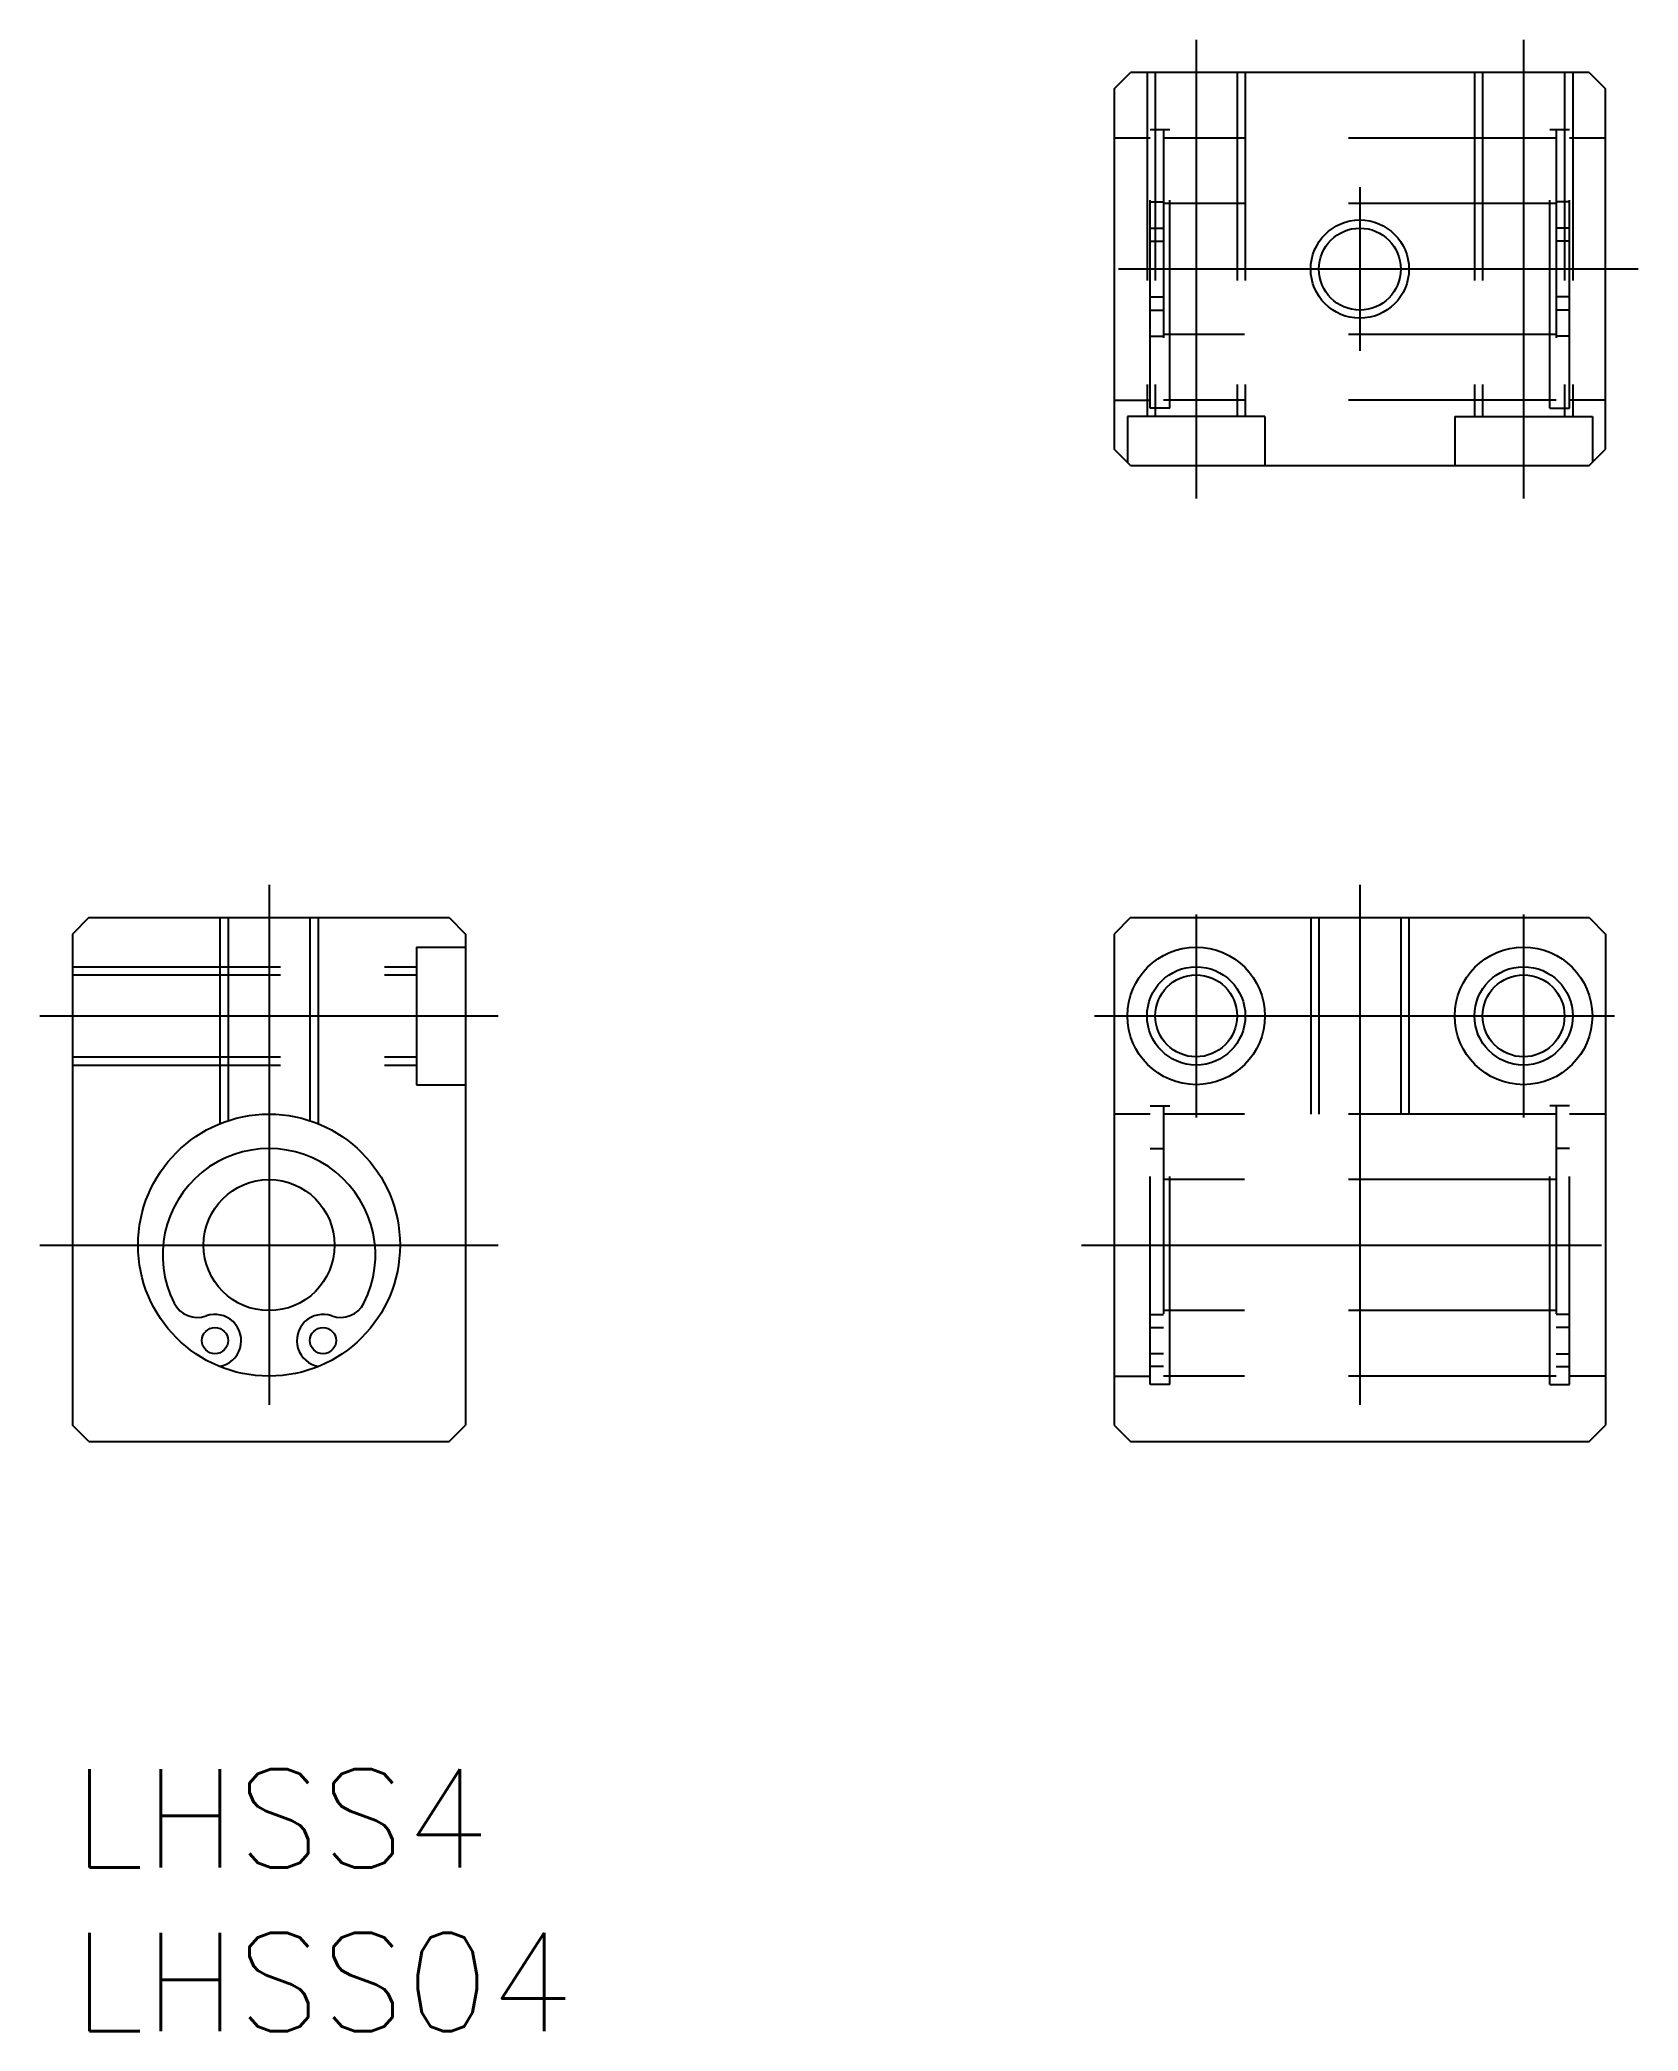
# Model space of a CAD drawing. Extents: x -1 to 47.8, y -8 to 52.8.
import ezdxf

# ---------------------------------------------------------------- set-up
doc = ezdxf.new("R2010")
doc.units = 0
doc.header["$LTSCALE"] = 0.5
doc.linetypes.add('CENTER', pattern=[50.8, 31.75, -6.35, 6.35, -6.35])
doc.linetypes.add('DASHED', pattern=[19.05, 12.7, -6.35])
for name, color, linetype in [('MSM_CENTER', 1, 'CENTER'), ('MSM_CONTINUOUS', 7, 'CONTINUOUS'), ('MSM_DASHED', 4, 'DASHED'), ('MSM_NARROW', 5, 'CONTINUOUS'), ('MSM_PART_NUMBER', 7, 'CONTINUOUS')]:
    doc.layers.add(name, color=color, linetype=linetype)
doc.styles.get("Standard").update_dxf_attribs({"font": 'txt.shx', "height": 3, "bigfont": 'bigfont.shx'})

# ---------------------------------------------------------------- blocks, each defined once
blk = doc.blocks.new('*U11')
at = {"layer": 'MSM_PART_NUMBER'}
blk.add_text('LHSS4', height=3, dxfattribs=at).set_placement((0, -3))
blk = doc.blocks.new('*U12')
at = {"layer": 'MSM_PART_NUMBER'}
blk.add_text('LHSS04', height=3, dxfattribs=at).set_placement((0, -8))

msp = doc.modelspace()

# ---------------------------------------------------------------- linework, layer by layer
at = {"layer": 'MSM_CENTER'}
for p, q in [((34.314, 52.803), (34.314, 38.803)), ((44.314, 52.803), (44.314, 38.803)), ((39.314, 48.303), (39.314, 43.303)), ((47.814, 45.803), (30.814, 45.803)), ((6, 27), (6, 9)), ((39.314, 27), (39.314, 9)), ((34.314, 26.1), (34.314, 19.9)), ((44.314, 26.1), (44.314, 19.9)), ((-1, 23), (13, 23)), ((31.214, 23), (47.414, 23)), ((-1, 16), (13, 16)), ((30.814, 16), (47.814, 16))]:
    msp.add_line(p, q, dxfattribs=at)
at = {"layer": 'MSM_CONTINUOUS'}
for p, q in [((31.814, 51.303), (32.314, 51.803)), ((46.314, 51.803), (32.314, 51.803)), ((46.314, 51.803), (46.814, 51.303)), ((31.814, 51.303), (31.814, 40.303)), ((46.814, 40.303), (46.814, 51.303)), ((32.314, 39.803), (31.814, 40.303)), ((46.314, 39.803), (46.814, 40.303)), ((32.314, 39.803), (46.314, 39.803)), ((0.5, 26), (0, 25.5)), ((0.5, 26), (11.5, 26)), ((11.5, 26), (12, 25.5)), ((32.314, 26), (31.814, 25.5)), ((32.314, 26), (46.314, 26)), ((46.314, 26), (46.814, 25.5)), ((0, 25.5), (0, 10.5)), ((12, 25.5), (12, 10.5)), ((31.814, 25.5), (31.814, 10.5)), ((46.814, 25.5), (46.814, 10.5)), ((12, 22), (12, 22)), ((12, 19), (12, 19)), ((0.5, 10), (0, 10.5)), ((11.5, 10), (12, 10.5)), ((31.814, 10.5), (32.314, 10)), ((46.314, 10), (46.814, 10.5)), ((0.5, 10), (11.5, 10)), ((32.314, 10), (46.314, 10))]:
    msp.add_line(p, q, dxfattribs=at)
for centre, radius in [((39.314, 45.803), 1.25), ((34.314, 23), 2.1), ((44.314, 23), 2.1), ((34.314, 23), 1.25), ((44.314, 23), 1.25), ((6, 16), 4), ((6, 16), 2), ((4.35, 13.085), 0.4), ((7.65, 13.085), 0.4)]:
    msp.add_circle(centre, radius, dxfattribs=at)
for centre, radius, start, end in [((6, 15.7), 3.25, 333.12061, 206.87939), ((3.815, 14.592), 0.8, 206.87939, 289.54603), ((8.185, 14.592), 0.8, 250.45398, 333.12061), ((4.35, 13.085), 0.8, 279.96575, 109.54603), ((7.65, 13.085), 0.8, 70.45396, 260.03425)]:
    msp.add_arc(centre, radius, start, end, dxfattribs=at)
at = {"layer": 'MSM_DASHED'}
for p, q in [((32.814, 51.803), (32.814, 41.303)), ((33.064, 51.803), (33.064, 41.303)), ((35.564, 51.803), (35.564, 41.303)), ((35.814, 51.803), (35.814, 41.303)), ((42.814, 51.803), (42.814, 41.303)), ((43.064, 51.803), (43.064, 41.303)), ((45.564, 51.803), (45.564, 41.303)), ((45.814, 51.803), (45.814, 41.303)), ((32.914, 41.553), (32.914, 50.053)), ((33.514, 50.053), (32.914, 50.053)), ((33.314, 50.053), (33.314, 41.553)), ((33.514, 41.553), (33.514, 50.053)), ((45.114, 41.553), (45.114, 50.053)), ((45.714, 50.053), (45.114, 50.053)), ((45.314, 50.053), (45.314, 41.553)), ((45.714, 41.553), (45.714, 50.053)), ((32.914, 49.803), (31.814, 49.803)), ((45.314, 49.803), (33.314, 49.803)), ((46.814, 49.803), (45.714, 49.803)), ((32.914, 47.853), (33.314, 47.853)), ((45.314, 47.803), (33.314, 47.803)), ((45.714, 47.853), (45.314, 47.853)), ((32.914, 47.053), (33.314, 47.053)), ((45.714, 47.053), (45.314, 47.053)), ((32.914, 46.653), (33.314, 46.653)), ((45.714, 46.653), (45.314, 46.653)), ((32.914, 44.953), (33.314, 44.953)), ((32.914, 44.553), (33.314, 44.553)), ((45.714, 44.953), (45.314, 44.953)), ((45.714, 44.553), (45.314, 44.553)), ((45.314, 43.803), (33.314, 43.803)), ((32.914, 43.753), (33.314, 43.753)), ((45.714, 43.753), (45.314, 43.753)), ((31.814, 41.803), (32.914, 41.803)), ((33.514, 41.553), (32.914, 41.553)), ((45.314, 41.803), (33.314, 41.803)), ((45.114, 41.553), (45.714, 41.553)), ((46.814, 41.803), (45.714, 41.803)), ((36.414, 41.303), (32.214, 41.303)), ((32.214, 41.303), (32.214, 39.903)), ((36.414, 41.303), (36.414, 39.803)), ((42.214, 41.303), (42.214, 39.803)), ((42.214, 41.303), (46.414, 41.303)), ((46.414, 41.303), (46.414, 39.903)), ((4.5, 26), (4.5, 19.708)), ((4.75, 26), (4.75, 19.8)), ((7.25, 26), (7.25, 19.8)), ((7.5, 26), (7.5, 19.708)), ((37.814, 26), (37.814, 20)), ((38.064, 26), (38.064, 20)), ((40.564, 26), (40.564, 20)), ((40.814, 26), (40.814, 20)), ((10.5, 25.1), (10.5, 20.9)), ((10.5, 25.1), (12, 25.1)), ((0, 24.5), (10.5, 24.5)), ((0, 24.25), (10.5, 24.25)), ((0, 21.75), (10.5, 21.75)), ((0, 21.5), (10.5, 21.5)), ((10.5, 20.9), (12, 20.9)), ((32.914, 11.75), (32.914, 20.25)), ((32.914, 20.25), (33.514, 20.25)), ((33.314, 20.25), (33.314, 12)), ((33.514, 11.75), (33.514, 20.25)), ((45.714, 20.25), (45.114, 20.25)), ((45.114, 11.75), (45.114, 20.25)), ((45.314, 20.25), (45.314, 12)), ((45.714, 11.75), (45.714, 20.25)), ((32.914, 20), (31.814, 20)), ((45.314, 20), (33.314, 20)), ((46.814, 20), (45.714, 20)), ((32.914, 18.95), (33.314, 18.95)), ((45.714, 18.95), (45.314, 18.95)), ((45.314, 18), (33.314, 18)), ((45.314, 14), (33.314, 14)), ((32.914, 13.885), (33.314, 13.885)), ((32.914, 13.485), (33.314, 13.485)), ((45.714, 13.885), (45.314, 13.885)), ((45.714, 13.485), (45.314, 13.485)), ((33.314, 12.685), (32.914, 12.685)), ((33.314, 12.297), (32.914, 12.297)), ((45.314, 12.685), (45.714, 12.685)), ((45.314, 12.297), (45.714, 12.297)), ((31.814, 12), (32.914, 12)), ((33.514, 11.75), (32.914, 11.75)), ((45.314, 12), (33.314, 12)), ((45.114, 11.75), (45.714, 11.75)), ((46.814, 12), (45.714, 12))]:
    msp.add_line(p, q, dxfattribs=at)
at = {"layer": 'MSM_NARROW'}
for centre in [(39.314, 45.803), (34.314, 23), (44.314, 23)]:
    msp.add_circle(centre, 1.5, dxfattribs=at)

# ---------------------------------------------------------------- block references
at = {"layer": 'MSM_CONTINUOUS'}
for name in ['*U11', '*U12']:
    msp.add_blockref(name, (0, 0), dxfattribs=at)

doc.saveas('drawing.dxf')
